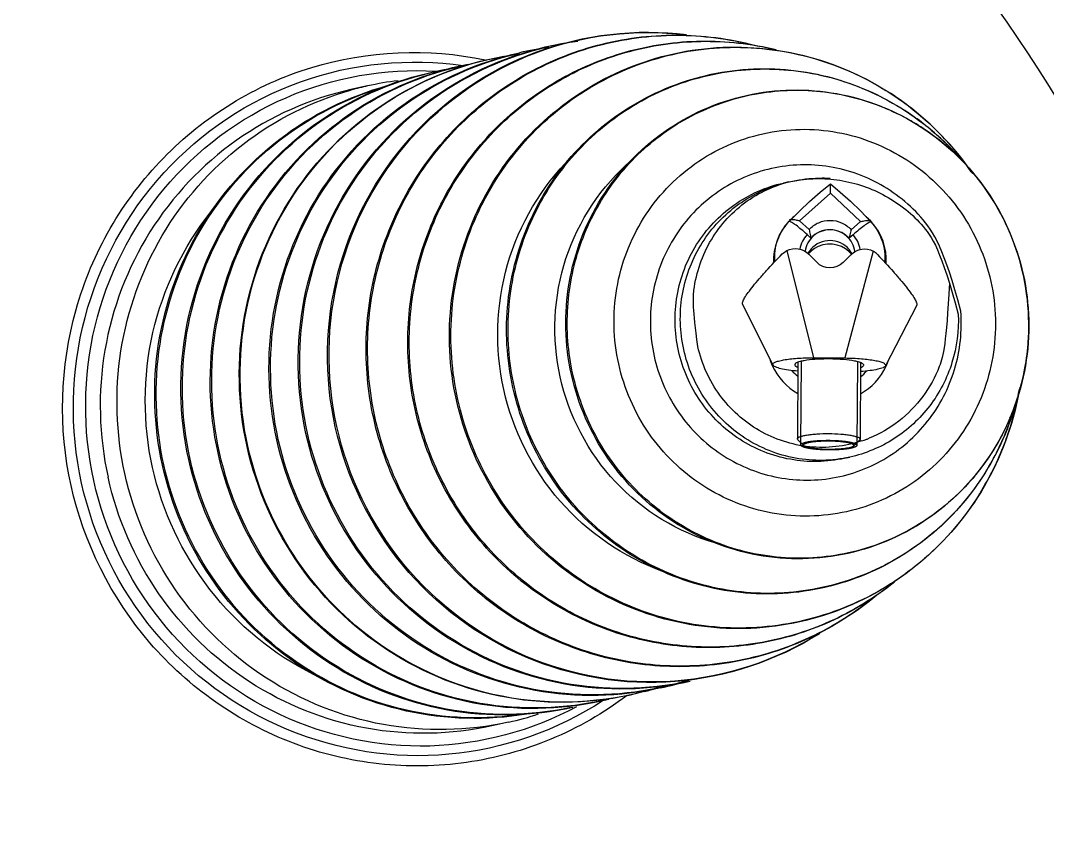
# Model space of a CAD drawing. Extents: x 4438 to 384502, y -178203 to -21188.
# Drawn here: x 381997.7 to 382090.2, y -173471 to -173397.9 of the extents above; entities that cross this region are included whole.
import ezdxf

# ---------------------------------------------------------------- set-up
doc = ezdxf.new("R2010")
doc.units = 0
doc.header["$LTSCALE"] = 8
doc.header["$MEASUREMENT"] = 0
doc.layers.add('PL', color=5, linetype='CONTINUOUS')

msp = doc.modelspace()

# ---------------------------------------------------------------- linework, layer by layer
at = {"layer": 'PL', "color": 7, "ltscale": 0.5}
for p, q in [((382028.947, -173403.762), (382027.434, -173404.098)), ((382066.4, -173412.502), (382066.871, -173412.397)), ((382070.616, -173413.423), (382070.621, -173412.582)), ((382070.616, -173413.423), (382067.846, -173415.91)), ((382073.322, -173415.973), (382070.616, -173413.423)), ((382066.971, -173415.899), (382066.931, -173415.956)), ((382067.846, -173415.91), (382068.706, -173416.68)), ((382073.358, -173415.04), (382074.231, -173415.951)), ((382072.484, -173416.704), (382073.322, -173415.973)), ((382074.231, -173415.951), (382074.267, -173416.003)), ((382068.87, -173417.454), (382068.516, -173417.133)), ((382072.669, -173417.159), (382072.311, -173417.476)), ((382066.687, -173418.588), (382069.111, -173428.234)), ((382074.479, -173418.638), (382071.931, -173428.252)), ((382068.647, -173418.764), (382068.692, -173418.805)), ((382069.387, -173419.637), (382068.668, -173418.899)), ((382068.74, -173418.783), (382068.692, -173418.805)), ((382072.494, -173418.924), (382071.766, -173419.652)), ((382072.424, -173418.807), (382072.471, -173418.829)), ((382072.471, -173418.829), (382072.517, -173418.789)), ((382065.455, -173428.893), (382062.703, -173423.394)), ((382078.401, -173423.494), (382075.579, -173428.958)), ((382067.699, -173428.633), (382067.655, -173435.521)), ((382067.981, -173428.551), (382067.933, -173436.079)), ((382069.111, -173428.234), (382071.931, -173428.252)), ((382073.057, -173428.584), (382073.009, -173436.111)), ((382073.339, -173428.669), (382073.295, -173435.557)), ((382087.156, -173432.836), (382087.143, -173432.877)), ((382067.697, -173435.606), (382067.655, -173435.521)), ((382068.249, -173436.148), (382067.697, -173435.606)), ((382072.693, -173436.176), (382073.252, -173435.641)), ((382073.295, -173435.557), (382073.252, -173435.641)), ((382071.893, -173437.281), (382072.365, -173437.176)), ((382041.643, -173461.03), (382040.13, -173461.365))]:
    msp.add_line(p, q, dxfattribs=at)
for points in [[(382066.971, -173415.899), (382067.825, -173415.03), (382068.747, -173414.161), (382069.695, -173413.334), (382070.621, -173412.582)], [(382070.621, -173412.582), (382071.507, -173413.32), (382072.435, -173414.149), (382073.358, -173415.04)], [(382072.424, -173418.807), (382072.251, -173418.635), (382071.977, -173418.422), (382071.634, -173418.229), (382071.236, -173418.085), (382070.805, -173418.007), (382070.361, -173418.005), (382069.929, -173418.078), (382069.531, -173418.219), (382069.186, -173418.407), (382068.911, -173418.617), (382068.74, -173418.783)]]:
    msp.add_lwpolyline(points, dxfattribs=at)
for centre, radius, start, end in [((381970.079, -173478.691), 158.527, 283.81178, 63.75286), ((381969.987, -173478.607), 149.818, 270, 63.81114), ((381970.075, -173478.753), 141.699, 21.91255, 64.93004), ((382048.798, -173428.609), 28.513, 97.09273, 102.48419), ((382035.116, -173431.589), 28.502, 102.49994, 105.61311), ((382035.133, -173431.676), 28.591, 96.90633, 102.49462), ((382061.928, -173426.187), 25.928, 55.60915, 57.08141), ((382061.801, -173426.362), 26.143, 45.88077, 55.59675), ((382064.598, -173425.624), 23.412, 55.62243, 57.08217), ((382064.484, -173425.782), 23.606, 45.88282, 55.60997), ((382067.494, -173424.956), 20.822, 59.32168, 60.08068), ((382067.381, -173425.133), 21.031, 48.12558, 59.30186), ((382061.739, -173426.421), 26.229, 41.36168, 45.87199), ((382064.433, -173425.83), 23.677, 41.67777, 45.87456), ((382061.636, -173426.511), 26.366, 34.72451, 41.36135), ((382067.33, -173425.184), 21.103, 43.48864, 48.11431), ((382064.374, -173425.884), 23.757, 41.37155, 41.67986), ((382067.237, -173425.271), 21.231, 36.21613, 43.48772), ((382069.611, -173423.293), 11.226, 86.33177, 88.66607), ((382069.611, -173423.291), 11.225, 84.99182, 86.33112), ((382069.536, -173424.418), 12.313, 102.5005, 104.74125), ((382067.184, -173425.305), 21.293, 29.19099, 36.20484), ((382067.166, -173425.315), 21.314, 24.33792, 29.19203), ((382070.582, -173419.428), 5.082, 135.64823, 136.4324), ((382070.519, -173419.296), 4.927, 136.25403, 137.06537), ((382070.521, -173426.946), 11.69, 107.37221, 107.82554), ((382070.579, -173419.426), 5.078, 129.48035, 135.64721), ((382070.52, -173419.296), 4.928, 135.32424, 136.25403), ((382070.53, -173419.306), 4.943, 131.94917, 135.32266), ((382070.576, -173419.426), 5.079, 43.55461, 50.1116), ((382070.627, -173419.307), 4.942, 42.94736, 47.93018), ((382070.538, -173426.947), 11.69, 71.42395, 71.90629), ((382070.578, -173419.425), 5.076, 136.43238, 182.92168), ((382070.637, -173419.296), 4.927, 42.21536, 42.94381), ((382070.574, -173419.429), 5.082, 42.84903, 43.55326), ((382070.578, -173419.425), 5.076, 356.35001, 42.84894), ((382067.04, -173425.365), 21.449, 13.11151, 24.32117), ((382070.523, -173418.947), 2.706, 137.88462, 169.35266), ((382070.639, -173418.948), 2.706, 9.91692, 41.38757), ((382070.544, -173419.924), 2.23, 138.13514, 150.93246), ((382070.605, -173419.924), 2.23, 28.33732, 41.13468), ((382067.224, -173425.318), 21.26, 12.5001, 13.09909), ((382067.223, -173425.318), 21.261, 11.87201, 12.49989), ((382067.037, -173425.352), 21.449, 0.67947, 11.85978), ((382067.171, -173425.344), 21.316, 355.58014, 0.66254), ((382067.196, -173425.347), 21.29, 348.79747, 355.58123), ((382070.4, -173426.638), 5.51, 197.83255, 204.52183), ((382070.663, -173426.639), 5.51, 334.74799, 341.43726), ((382070.468, -173426.599), 5.588, 204.5983, 240.0817), ((382070.495, -173426.398), 4.491, 221.82122, 231.19261), ((382070.596, -173426.599), 5.588, 299.18812, 334.67152), ((382070.572, -173426.398), 4.491, 308.07721, 317.4486), ((382067.255, -173425.354), 21.232, 340.97872, 348.78622), ((382061.655, -173426.597), 26.367, 343.21187, 350.27713), ((382067.387, -173425.399), 21.091, 336.89057, 340.97611), ((382064.48, -173426.033), 23.674, 339.12982, 343.19682), ((382061.797, -173426.64), 26.218, 339.13141, 343.21043), ((382064.549, -173426.056), 23.602, 328.2062, 339.12101), ((382069.879, -173425.073), 11.226, 288.46884, 290.80316), ((382069.88, -173425.074), 11.225, 290.80381, 292.14309), ((382061.873, -173426.664), 26.138, 328.23662, 339.12259), ((382064.742, -173426.166), 23.379, 327.92483, 328.18686), ((382062.086, -173426.786), 25.893, 327.92482, 328.21746), ((382049.217, -173430.158), 28.417, 281.93302, 287.39809), ((382049.133, -173430.121), 28.513, 282.52768, 287.91897), ((382046.48, -173430.667), 28.587, 284.98301, 287.26996), ((382035.452, -173433.117), 28.591, 282.50539, 288.10078), ((381970.075, -173478.753), 141.699, 283.72929, 4.32637)]:
    msp.add_arc(centre, radius, start, end, dxfattribs=at)
at = {"layer": 'PL', "color": 7, "ltscale": 0.5, "extrusion": (0, 0, -1)}
for centre, start_param, end_param in [((382067.471, -173420.126), -0.488239, 0.779568), ((382073.675, -173420.165), -0.779568, 0.488239), ((382070.584, -173418.41), 2.362024, 3.921161)]:
    msp.add_ellipse(centre, major_axis=(0.011, 1.735), ratio=0.975113, start_param=start_param, end_param=end_param, dxfattribs=at)
at = {"layer": 'PL', "color": 7, "ltscale": 0.5}
for points, knots in [([(382026.038, -173434.448), (382025.039, -173429.944), (382025.183, -173420.332), (382031.922, -173407.733), (382043.66, -173399.659), (382053.151, -173398.574), (382057.674, -173399.147)], [0, 0, 0, 0, 0.251682, 0.502175, 0.751287, 1, 1, 1, 1]), ([(382026.172, -173434.418), (382025.177, -173429.928), (382025.313, -173420.352), (382031.997, -173407.791), (382043.655, -173399.718), (382053.093, -173398.603), (382057.596, -173399.154)], [0, 0, 0, 0, 0.251968, 0.502551, 0.751515, 1, 1, 1, 1]), ([(382029.492, -173433.682), (382028.97, -173431.328), (382028.518, -173426.471), (382029.677, -173419.27), (382032.595, -173412.601), (382037.089, -173406.899), (382042.869, -173402.537), (382049.563, -173399.801), (382056.728, -173398.869), (382061.516, -173399.494), (382063.822, -173400.102)], [0, 0, 0, 0, 0.125926, 0.251647, 0.377035, 0.502024, 0.626659, 0.751072, 0.875453, 1, 1, 1, 1]), ([(382029.627, -173433.653), (382029.106, -173431.303), (382028.654, -173426.456), (382029.805, -173419.271), (382032.708, -173412.616), (382037.179, -173406.927), (382042.931, -173402.571), (382049.593, -173399.834), (382056.728, -173398.893), (382061.498, -173399.506), (382063.796, -173400.107)], [0, 0, 0, 0, 0.126092, 0.251944, 0.377405, 0.502395, 0.626965, 0.751271, 0.875538, 1, 1, 1, 1]), ([(382023.397, -173435.034), (382022.526, -173431.103), (382022.403, -173422.799), (382027.202, -173411.404), (382036.151, -173402.931), (382043.944, -173400.222), (382047.891, -173399.727)], [0, 0, 0, 0, 0.25154, 0.502137, 0.751456, 1, 1, 1, 1]), ([(382033.218, -173432.857), (382032.721, -173430.615), (382032.286, -173425.989), (382033.368, -173419.129), (382036.113, -173412.763), (382040.352, -173407.301), (382045.817, -173403.094), (382052.161, -173400.414), (382058.971, -173399.431), (382063.54, -173399.953), (382065.745, -173400.495)], [0, 0, 0, 0, 0.125918, 0.251632, 0.377024, 0.502022, 0.626668, 0.751088, 0.875467, 1, 1, 1, 1]), ([(382033.352, -173432.827), (382032.856, -173430.59), (382032.421, -173425.977), (382033.494, -173419.136), (382036.221, -173412.786), (382040.435, -173407.338), (382045.867, -173403.137), (382052.174, -173400.453), (382058.95, -173399.457), (382063.499, -173399.962), (382065.696, -173400.495)], [0, 0, 0, 0, 0.12609, 0.251941, 0.377409, 0.50241, 0.626991, 0.751302, 0.875561, 1, 1, 1, 1]), ([(382036.943, -173432.031), (382036.296, -173429.112), (382035.996, -173423.01), (382038.621, -173414.287), (382044.014, -173406.968), (382051.553, -173401.937), (382060.349, -173399.793), (382069.357, -173400.795), (382077.501, -173404.805), (382081.731, -173409.182), (382083.412, -173411.644)], [0, 0, 0, 0, 0.125834, 0.25133, 0.376313, 0.500834, 0.625157, 0.749637, 0.874558, 1, 1, 1, 1]), ([(382002.238, -173439.724), (382001.096, -173434.573), (382001.386, -173423.542), (382009.571, -173409.351), (382023.48, -173400.795), (382034.426, -173400.337), (382039.522, -173401.413)], [0, 0, 0, 0, 0.251865, 0.502398, 0.75139, 1, 1, 1, 1]), ([(382018.09, -173436.21), (382017.243, -173432.391), (382017.076, -173424.337), (382021.529, -173413.196), (382029.955, -173404.711), (382037.391, -173401.754), (382041.199, -173401.083)], [0, 0, 0, 0, 0.251501, 0.502106, 0.751464, 1, 1, 1, 1]), ([(382018.165, -173436.194), (382017.29, -173432.25), (382017.17, -173423.922), (382021.992, -173412.502), (382030.975, -173404.029), (382038.788, -173401.34), (382042.742, -173400.86)], [0, 0, 0, 0, 0.251808, 0.502509, 0.751708, 1, 1, 1, 1]), ([(382020.762, -173435.618), (382019.938, -173431.902), (382019.736, -173424.08), (382023.89, -173413.188), (382031.853, -173404.728), (382038.962, -173401.584), (382042.634, -173400.771)], [0, 0, 0, 0, 0.251464, 0.502073, 0.751466, 1, 1, 1, 1]), ([(382020.907, -173435.586), (382020.089, -173431.898), (382019.878, -173424.139), (382023.951, -173413.321), (382031.786, -173404.884), (382038.798, -173401.704), (382042.428, -173400.861)], [0, 0, 0, 0, 0.251705, 0.502421, 0.751721, 1, 1, 1, 1]), ([(382023.532, -173435.004), (382022.713, -173431.309), (382022.503, -173423.536), (382026.593, -173412.701), (382034.453, -173404.259), (382041.485, -173401.088), (382045.123, -173400.251)], [0, 0, 0, 0, 0.251707, 0.502423, 0.751721, 1, 1, 1, 1]), ([(382037.078, -173432.001), (382036.524, -173429.504), (382036.142, -173424.324), (382037.817, -173416.752), (382041.592, -173410.001), (382047.15, -173404.662), (382054.012, -173401.198), (382061.586, -173399.911), (382069.209, -173400.909), (382073.891, -173403.045), (382076.018, -173404.422)], [0, 0, 0, 0, 0.126096, 0.251883, 0.377177, 0.501939, 0.626317, 0.750589, 0.875069, 1, 1, 1, 1]), ([(382003.189, -173439.514), (382002.113, -173434.657), (382002.311, -173424.285), (382009.702, -173410.768), (382022.458, -173402.221), (382032.706, -173401.223), (382037.563, -173401.933)], [0, 0, 0, 0, 0.251841, 0.50242, 0.751475, 1, 1, 1, 1]), ([(382015.476, -173436.79), (382014.64, -173433.021), (382014.456, -173425.079), (382018.765, -173414.06), (382026.969, -173405.588), (382034.248, -173402.541), (382037.991, -173401.802)], [0, 0, 0, 0, 0.251484, 0.502091, 0.751466, 1, 1, 1, 1]), ([(382015.61, -173436.76), (382014.781, -173433.021), (382014.587, -173425.149), (382018.805, -173414.209), (382026.865, -173405.757), (382034.039, -173402.665), (382037.735, -173401.89)], [0, 0, 0, 0, 0.251727, 0.502442, 0.751722, 1, 1, 1, 1]), ([(382004.282, -173439.272), (382003.28, -173434.752), (382003.345, -173425.14), (382009.759, -173412.373), (382021.133, -173403.812), (382030.527, -173402.164), (382035.084, -173402.43)], [0, 0, 0, 0, 0.251936, 0.502562, 0.751587, 1, 1, 1, 1]), ([(382012.835, -173437.375), (382011.964, -173433.445), (382011.841, -173425.141), (382016.64, -173413.746), (382025.589, -173405.273), (382033.382, -173402.563), (382037.329, -173402.069)], [0, 0, 0, 0, 0.25154, 0.502137, 0.751456, 1, 1, 1, 1]), ([(382012.97, -173437.345), (382012.151, -173433.651), (382011.941, -173425.877), (382016.031, -173415.043), (382023.891, -173406.601), (382030.923, -173403.429), (382034.561, -173402.593)], [0, 0, 0, 0, 0.251707, 0.502423, 0.751721, 1, 1, 1, 1]), ([(382042.025, -173430.904), (382041.468, -173428.391), (382041.169, -173423.15), (382043.244, -173415.598), (382047.623, -173409.123), (382053.847, -173404.434), (382061.25, -173402.036), (382069.034, -173402.194), (382076.353, -173404.879), (382080.411, -173408.169), (382082.115, -173410.084)], [0, 0, 0, 0, 0.125851, 0.251396, 0.376468, 0.501089, 0.625466, 0.749913, 0.874712, 1, 1, 1, 1]), ([(382042.159, -173430.874), (382041.66, -173428.62), (382041.315, -173423.942), (382042.827, -173417.105), (382046.236, -173411.01), (382051.254, -173406.189), (382057.45, -173403.06), (382064.29, -173401.898), (382071.172, -173402.8), (382075.4, -173404.728), (382077.321, -173405.972)], [0, 0, 0, 0, 0.126096, 0.251883, 0.377177, 0.501939, 0.626317, 0.750589, 0.875069, 1, 1, 1, 1]), ([(382010.466, -173437.9), (382009.676, -173434.338), (382009.436, -173426.852), (382013.215, -173416.349), (382020.578, -173408.01), (382027.239, -173404.694), (382030.717, -173403.734)], [0, 0, 0, 0, 0.251415, 0.502023, 0.751458, 1, 1, 1, 1]), ([(382010.6, -173437.871), (382009.816, -173434.332), (382009.569, -173426.901), (382013.278, -173416.465), (382020.53, -173408.15), (382027.105, -173404.809), (382030.544, -173403.824)], [0, 0, 0, 0, 0.25165, 0.502366, 0.751712, 1, 1, 1, 1]), ([(382027.434, -173404.098), (382023.763, -173404.912), (382016.656, -173408.059), (382008.695, -173416.526), (382004.542, -173427.431), (382004.746, -173435.263), (382005.572, -173438.986)], [0, 0, 0, 0, 0.248278, 0.497568, 0.74828, 1, 1, 1, 1]), ([(382007.085, -173438.65), (382006.287, -173435.053), (382006.041, -173427.5), (382009.837, -173416.9), (382017.241, -173408.476), (382023.945, -173405.117), (382027.445, -173404.138)], [0, 0, 0, 0, 0.251657, 0.502373, 0.751714, 1, 1, 1, 1]), ([(382047.295, -173429.736), (382046.702, -173427.058), (382046.557, -173421.419), (382049.549, -173413.568), (382055.301, -173407.466), (382062.948, -173404.073), (382071.313, -173403.916), (382079.105, -173407.016), (382085.135, -173412.867), (382087.386, -173418.038), (382087.98, -173420.716)], [0, 0, 0, 0, 0.125688, 0.250971, 0.375687, 0.5, 0.624313, 0.749029, 0.874312, 1, 1, 1, 1]), ([(382047.43, -173429.706), (382046.994, -173427.738), (382046.68, -173423.659), (382047.941, -173417.682), (382050.828, -173412.315), (382055.109, -173408.01), (382060.431, -173405.12), (382066.355, -173403.889), (382072.385, -173404.417), (382076.15, -173405.914), (382077.879, -173406.909)], [0, 0, 0, 0, 0.126103, 0.251905, 0.377233, 0.502037, 0.626446, 0.750716, 0.875152, 1, 1, 1, 1]), ([(382051.555, -173428.791), (382051.065, -173426.58), (382050.945, -173421.927), (382053.409, -173415.45), (382058.146, -173410.418), (382064.444, -173407.623), (382071.333, -173407.495), (382077.753, -173410.053), (382082.724, -173414.882), (382084.581, -173419.15), (382085.071, -173421.361)], [0, 0, 0, 0, 0.12586, 0.251216, 0.375861, 0.5, 0.624139, 0.748784, 0.87414, 1, 1, 1, 1]), ([(382041.203, -173431.086), (382040.391, -173427.423), (382040.601, -173419.587), (382044.604, -173412.835), (382047.247, -173410.203)], [0, 0, 0, 0, 0.501517, 1, 1, 1, 1]), ([(382046.285, -173429.96), (382045.514, -173426.483), (382045.842, -173418.999), (382050.016, -173412.765), (382052.699, -173410.459)], [0, 0, 0, 0, 0.501686, 1, 1, 1, 1]), ([(382082.366, -173424.028), (382080.872, -173418.435), (382079.008, -173415.343), (382074.745, -173412.066), (382069.592, -173410.584), (382064.269, -173411.12), (382059.525, -173413.597), (382056.023, -173417.667), (382054.242, -173422.749), (382054.367, -173426.362), (382054.749, -173428.083)], [0, 0, 0, 0, 0.125793, 0.250987, 0.375513, 0.499648, 0.623881, 0.748647, 0.874088, 1, 1, 1, 1]), ([(382058.685, -173427.211), (382058.219, -173423.746), (382058.254, -173422.125), (382058.804, -173419.762), (382059.826, -173417.565), (382061.275, -173415.633), (382063.09, -173414.048), (382065.191, -173412.881), (382067.485, -173412.183), (382069.08, -173412.051), (382069.873, -173412.07)], [0, 0, 0, 0, 0.125969, 0.251776, 0.3773, 0.502458, 0.627231, 0.751668, 0.875875, 1, 1, 1, 1]), ([(382066.871, -173412.397), (382068.283, -173412.084), (382071.248, -173411.959), (382075.474, -173413.319), (382078.995, -173416.045), (382080.595, -173418.567), (382082.134, -173424.321)], [0, 0, 0, 0, 0.248744, 0.498168, 0.748628, 1, 1, 1, 1]), ([(382056.94, -173427.597), (382056.76, -173426.788), (382056.558, -173425.131), (382056.738, -173422.638), (382057.395, -173420.231), (382058.503, -173418.003), (382060.02, -173416.039), (382061.889, -173414.415), (382064.036, -173413.193), (382065.602, -173412.679), (382066.4, -173412.502)], [0, 0, 0, 0, 0.125913, 0.251684, 0.377201, 0.502384, 0.627204, 0.751688, 0.875914, 1, 1, 1, 1]), ([(382057.411, -173427.493), (382057.236, -173426.703), (382057.035, -173425.087), (382057.193, -173422.655), (382057.806, -173420.3), (382058.85, -173418.109), (382060.288, -173416.161), (382062.069, -173414.528), (382064.125, -173413.271), (382065.632, -173412.713), (382066.403, -173412.511)], [0, 0, 0, 0, 0.125891, 0.251644, 0.377157, 0.502347, 0.627183, 0.751685, 0.875922, 1, 1, 1, 1]), ([(382009.577, -173438.097), (382008.702, -173434.15), (382008.701, -173425.781), (382012.335, -173418.234), (382014.84, -173415.086)], [0, 0, 0, 0, 0.501248, 1, 1, 1, 1]), ([(382067.846, -173415.91), (382067.742, -173415.889), (382067.557, -173415.849), (382067.307, -173415.81), (382067.11, -173415.812), (382067.004, -173415.864), (382066.971, -173415.899)], [0, 0, 0, 0, 0.351742, 0.630747, 0.839603, 1, 1, 1, 1]), ([(382068.706, -173416.68), (382068.944, -173416.422), (382069.537, -173416.002), (382070.601, -173415.788), (382071.661, -173416.016), (382072.25, -173416.443), (382072.484, -173416.704)], [0, 0, 0, 0, 0.249441, 0.5, 0.750559, 1, 1, 1, 1]), ([(382073.322, -173415.973), (382073.431, -173415.95), (382073.627, -173415.906), (382073.922, -173415.853), (382074.155, -173415.87), (382074.231, -173415.951)], [0, 0, 0, 0, 0.358163, 0.640854, 1, 1, 1, 1]), ([(382065.616, -173419.579), (382065.572, -173418.924), (382065.755, -173417.579), (382066.463, -173416.422), (382066.912, -173415.939)], [0, 0, 0, 0, 0.499091, 1, 1, 1, 1]), ([(382068.516, -173417.133), (382068.345, -173416.978), (382068.021, -173416.694), (382067.623, -173416.373), (382067.341, -173416.171), (382067.175, -173416.063), (382067.043, -173415.992), (382066.964, -173415.961), (382066.931, -173415.956)], [0, 0, 0, 0, 0.349189, 0.650231, 0.773187, 0.873677, 0.949562, 1, 1, 1, 1]), ([(382070.595, -173416.719), (382070.325, -173416.717), (382069.781, -173416.811), (382069.069, -173417.226), (382068.551, -173417.862), (382068.38, -173418.383), (382068.345, -173418.647)], [0, 0, 0, 0, 0.251571, 0.50228, 0.751686, 1, 1, 1, 1]), ([(382068.706, -173416.68), (382068.736, -173416.83), (382068.795, -173417.087), (382068.852, -173417.345), (382068.87, -173417.454)], [0, 0, 0, 0, 0.579834, 1, 1, 1, 1]), ([(382072.311, -173417.476), (382072.097, -173417.239), (382071.56, -173416.852), (382070.595, -173416.646), (382069.628, -173416.839), (382069.087, -173417.22), (382068.87, -173417.454)], [0, 0, 0, 0, 0.249439, 0.5, 0.750561, 1, 1, 1, 1]), ([(382072.821, -173418.676), (382072.788, -173418.411), (382072.624, -173417.888), (382072.114, -173417.246), (382071.408, -173416.821), (382070.865, -173416.721), (382070.595, -173416.719)], [0, 0, 0, 0, 0.248314, 0.49772, 0.748429, 1, 1, 1, 1]), ([(382072.484, -173416.704), (382072.452, -173416.854), (382072.39, -173417.11), (382072.33, -173417.367), (382072.311, -173417.476)], [0, 0, 0, 0, 0.579834, 1, 1, 1, 1]), ([(382074.267, -173416.003), (382074.233, -173416.008), (382074.154, -173416.038), (382074.021, -173416.107), (382073.853, -173416.213), (382073.569, -173416.412), (382073.167, -173416.727), (382072.841, -173417.006), (382072.669, -173417.159)], [0, 0, 0, 0, 0.050808, 0.126959, 0.227592, 0.350569, 0.651343, 1, 1, 1, 1]), ([(382075.537, -173419.642), (382075.59, -173418.988), (382075.423, -173417.64), (382074.729, -173416.474), (382074.287, -173415.986)], [0, 0, 0, 0, 0.499091, 1, 1, 1, 1]), ([(382070.589, -173417.685), (382070.27, -173417.683), (382069.627, -173417.814), (382069.095, -173418.2), (382068.884, -173418.436)], [0, 0, 0, 0, 0.501149, 1, 1, 1, 1]), ([(382072.284, -173418.458), (382072.076, -173418.219), (382071.549, -173417.826), (382070.907, -173417.687), (382070.589, -173417.685)], [0, 0, 0, 0, 0.498851, 1, 1, 1, 1]), ([(382068.85, -173418.49), (382068.837, -173418.55), (382068.816, -173418.633), (382068.776, -173418.73), (382068.753, -173418.769), (382068.74, -173418.783)], [0, 0, 0, 0, 0.575562, 0.812449, 1, 1, 1, 1]), ([(382072.317, -173418.513), (382072.329, -173418.572), (382072.349, -173418.655), (382072.388, -173418.753), (382072.41, -173418.792), (382072.424, -173418.807)], [0, 0, 0, 0, 0.575562, 0.812449, 1, 1, 1, 1]), ([(382062.703, -173423.394), (382062.691, -173423.37), (382062.688, -173423.297), (382062.743, -173423.107), (382062.921, -173422.788), (382063.241, -173422.322), (382063.686, -173421.751), (382064.233, -173421.099), (382065.099, -173420.123), (382065.8, -173419.385), (382066.289, -173418.888)], [0, 0, 0, 0, 0.01417, 0.035355, 0.102255, 0.200919, 0.327029, 0.475207, 0.640032, 1, 1, 1, 1]), ([(382074.872, -173418.942), (382075.355, -173419.446), (382076.047, -173420.193), (382076.901, -173421.18), (382077.439, -173421.839), (382077.877, -173422.416), (382078.19, -173422.885), (382078.364, -173423.207), (382078.418, -173423.397), (382078.414, -173423.47), (382078.401, -173423.494)], [0, 0, 0, 0, 0.359968, 0.524793, 0.672971, 0.799081, 0.897745, 0.964645, 0.98583, 1, 1, 1, 1]), ([(382087.98, -173420.716), (382088.573, -173423.394), (382088.718, -173429.033), (382085.726, -173436.884), (382079.975, -173442.986), (382072.327, -173446.378), (382063.962, -173446.536), (382056.17, -173443.436), (382050.141, -173437.585), (382047.889, -173432.414), (382047.295, -173429.736)], [0, 0, 0, 0, 0.125688, 0.250971, 0.375687, 0.5, 0.624313, 0.749029, 0.874312, 1, 1, 1, 1]), ([(382085.071, -173421.361), (382085.561, -173423.572), (382085.682, -173428.225), (382083.218, -173434.702), (382078.48, -173439.734), (382072.183, -173442.529), (382065.293, -173442.657), (382058.873, -173440.099), (382053.903, -173435.27), (382052.046, -173431.002), (382051.555, -173428.791)], [0, 0, 0, 0, 0.12586, 0.251216, 0.375861, 0.5, 0.624139, 0.748784, 0.87414, 1, 1, 1, 1]), ([(382081.341, -173421.531), (382081.045, -173427.013), (382080.561, -173429.056), (382079.05, -173431.805), (382076.867, -173434.042), (382075.061, -173435.085), (382074.111, -173435.471)], [0, 0, 0, 0, 0.251375, 0.501829, 0.751298, 1, 1, 1, 1]), ([(382054.749, -173428.083), (382055.131, -173429.805), (382056.544, -173433.132), (382060.306, -173436.985), (382065.201, -173439.194), (382070.548, -173439.434), (382075.598, -173437.669), (382079.642, -173434.147), (382082.12, -173429.374), (382082.502, -173425.784), (382082.366, -173424.028)], [0, 0, 0, 0, 0.125912, 0.251353, 0.376118, 0.500351, 0.624486, 0.749012, 0.874207, 1, 1, 1, 1]), ([(382082.134, -173424.321), (382082.196, -173425.782), (382081.812, -173428.744), (382079.773, -173432.704), (382076.517, -173435.723), (382073.777, -173436.863), (382072.365, -173437.176)], [0, 0, 0, 0, 0.251373, 0.501833, 0.751256, 1, 1, 1, 1]), ([(382071.893, -173437.281), (382071.095, -173437.458), (382069.459, -173437.653), (382066.997, -173437.453), (382064.616, -173436.771), (382062.411, -173435.632), (382060.465, -173434.081), (382058.853, -173432.177), (382057.636, -173429.995), (382057.119, -173428.407), (382056.94, -173427.597)], [0, 0, 0, 0, 0.124086, 0.248312, 0.372796, 0.497616, 0.622799, 0.748316, 0.874087, 1, 1, 1, 1]), ([(382072.365, -173437.176), (382071.567, -173437.353), (382069.93, -173437.548), (382067.468, -173437.349), (382065.088, -173436.667), (382062.883, -173435.528), (382060.937, -173433.977), (382059.324, -173432.073), (382058.108, -173429.89), (382057.591, -173428.302), (382057.411, -173427.493)], [0, 0, 0, 0, 0.124086, 0.248312, 0.372796, 0.497616, 0.622799, 0.748317, 0.874086, 1, 1, 1, 1]), ([(382073.436, -173435.721), (382072.684, -173435.972), (382071.121, -173436.316), (382068.723, -173436.325), (382066.371, -173435.829), (382064.17, -173434.849), (382062.216, -173433.43), (382060.592, -173431.632), (382059.371, -173429.535), (382058.859, -173427.996), (382058.685, -173427.211)], [0, 0, 0, 0, 0.124125, 0.248332, 0.372769, 0.497542, 0.6227, 0.748224, 0.874031, 1, 1, 1, 1]), ([(382065.455, -173428.893), (382065.445, -173428.874), (382065.434, -173428.826), (382065.469, -173428.754), (382065.54, -173428.691), (382065.646, -173428.631), (382065.788, -173428.573), (382066.044, -173428.493), (382066.443, -173428.408), (382067.004, -173428.33), (382067.655, -173428.272), (382068.367, -173428.238), (382068.86, -173428.233), (382069.111, -173428.234)], [0, 0, 0, 0, 0.01717, 0.035271, 0.058908, 0.090149, 0.129738, 0.177776, 0.297768, 0.446341, 0.617632, 0.804768, 1, 1, 1, 1]), ([(382067.696, -173428.633), (382067.647, -173428.651), (382067.563, -173428.686), (382067.466, -173428.749), (382067.41, -173428.821), (382067.416, -173428.875), (382067.426, -173428.895)], [0, 0, 0, 0, 0.379029, 0.650144, 0.838695, 1, 1, 1, 1]), ([(382068.247, -173428.495), (382068.19, -173428.505), (382068.004, -173428.541), (382067.82, -173428.587), (382067.696, -173428.633)], [0, 0, 0, 0, 0.303775, 1, 1, 1, 1]), ([(382072.793, -173428.524), (382072.468, -173428.462), (382071.711, -173428.374), (382070.521, -173428.325), (382069.33, -173428.359), (382068.572, -173428.437), (382068.247, -173428.495)], [0, 0, 0, 0, 0.217421, 0.5, 0.782579, 1, 1, 1, 1]), ([(382071.931, -173428.252), (382072.183, -173428.254), (382072.675, -173428.266), (382073.387, -173428.308), (382074.037, -173428.374), (382074.597, -173428.46), (382074.996, -173428.55), (382075.25, -173428.633), (382075.392, -173428.693), (382075.497, -173428.755), (382075.567, -173428.818), (382075.601, -173428.891), (382075.589, -173428.938), (382075.579, -173428.958)], [0, 0, 0, 0, 0.195232, 0.382368, 0.553659, 0.702232, 0.822224, 0.870262, 0.909851, 0.941092, 0.964729, 0.98283, 1, 1, 1, 1]), ([(382073.342, -173428.669), (382073.306, -173428.655), (382073.127, -173428.594), (382072.942, -173428.553), (382072.793, -173428.524)], [0, 0, 0, 0, 0.199616, 1, 1, 1, 1]), ([(382073.609, -173428.934), (382073.619, -173428.914), (382073.625, -173428.861), (382073.571, -173428.788), (382073.474, -173428.724), (382073.391, -173428.688), (382073.342, -173428.669)], [0, 0, 0, 0, 0.16131, 0.349862, 0.620976, 1, 1, 1, 1]), ([(382086.786, -173433.677), (382085.93, -173435.683), (382083.576, -173439.447), (382078.489, -173443.693), (382072.338, -173446.133), (382065.734, -173446.518), (382059.326, -173444.815), (382053.744, -173441.192), (382049.532, -173436.016), (382047.906, -173431.851), (382047.43, -173429.706)], [0, 0, 0, 0, 0.12518, 0.249812, 0.374103, 0.498395, 0.623028, 0.748208, 0.87393, 1, 1, 1, 1]), ([(382067.69, -173429.432), (382067.403, -173429.41), (382066.885, -173429.357), (382066.21, -173429.239), (382065.77, -173429.115), (382065.542, -173428.994), (382065.472, -173428.927), (382065.455, -173428.893)], [0, 0, 0, 0, 0.368655, 0.668585, 0.880719, 0.951125, 1, 1, 1, 1]), ([(382067.426, -173428.895), (382067.443, -173428.933), (382067.532, -173429.006), (382067.631, -173429.049), (382067.693, -173429.073)], [0, 0, 0, 0, 0.383792, 1, 1, 1, 1]), ([(382075.579, -173428.958), (382075.562, -173428.992), (382075.491, -173429.057), (382075.262, -173429.176), (382074.82, -173429.294), (382074.144, -173429.403), (382073.624, -173429.45), (382073.338, -173429.468)], [0, 0, 0, 0, 0.048875, 0.119281, 0.331415, 0.631345, 1, 1, 1, 1]), ([(382073.339, -173429.109), (382073.402, -173429.086), (382073.501, -173429.044), (382073.591, -173428.972), (382073.609, -173428.934)], [0, 0, 0, 0, 0.616213, 1, 1, 1, 1]), ([(382060.341, -173444.923), (382056.935, -173443.967), (382050.516, -173440.082), (382047.056, -173433.437), (382046.285, -173429.96)], [0, 0, 0, 0, 0.498314, 1, 1, 1, 1]), ([(382087.674, -173430.868), (382087.191, -173433.809), (382085.208, -173439.564), (382079.521, -173446.641), (382071.781, -173451.356), (382062.903, -173453.131), (382053.943, -173451.757), (382045.963, -173447.403), (382039.897, -173440.606), (382037.59, -173434.95), (382036.943, -173432.031)], [0, 0, 0, 0, 0.125442, 0.250362, 0.374842, 0.499165, 0.623687, 0.748669, 0.874166, 1, 1, 1, 1]), ([(382055.508, -173447.459), (382052.001, -173446.191), (382045.518, -173441.764), (382042.015, -173434.75), (382041.203, -173431.086)], [0, 0, 0, 0, 0.498483, 1, 1, 1, 1]), ([(382087.157, -173432.835), (382086.421, -173435.29), (382084.133, -173439.986), (382078.634, -173445.511), (382071.646, -173448.943), (382063.924, -173449.898), (382056.302, -173448.278), (382049.598, -173444.26), (382044.526, -173438.293), (382042.582, -173433.417), (382042.025, -173430.904)], [0, 0, 0, 0, 0.125287, 0.250086, 0.374533, 0.498911, 0.623531, 0.748604, 0.874149, 1, 1, 1, 1]), ([(382084.553, -173438.581), (382083.337, -173440.52), (382080.321, -173444.055), (382074.464, -173447.782), (382067.774, -173449.62), (382060.836, -173449.404), (382054.25, -173447.155), (382048.584, -173443.072), (382044.324, -173437.514), (382042.659, -173433.129), (382042.159, -173430.874)], [0, 0, 0, 0, 0.124931, 0.249411, 0.373683, 0.498061, 0.622823, 0.748117, 0.873904, 1, 1, 1, 1]), ([(382084.027, -173440.536), (382082.681, -173442.683), (382079.34, -173446.598), (382072.854, -173450.726), (382065.445, -173452.761), (382057.761, -173452.522), (382050.468, -173450.032), (382044.192, -173445.509), (382039.474, -173439.354), (382037.631, -173434.498), (382037.078, -173432.001)], [0, 0, 0, 0, 0.124931, 0.249411, 0.373683, 0.498061, 0.622823, 0.748117, 0.873904, 1, 1, 1, 1]), ([(382076.379, -173448.436), (382074.609, -173449.86), (382070.689, -173452.265), (382064.101, -173454.254), (382057.218, -173454.506), (382050.487, -173453.003), (382044.336, -173449.845), (382039.156, -173445.236), (382035.275, -173439.475), (382033.715, -173435.099), (382033.218, -173432.857)], [0, 0, 0, 0, 0.124533, 0.248912, 0.373332, 0.497978, 0.622976, 0.748368, 0.874082, 1, 1, 1, 1]), ([(382076.332, -173448.458), (382074.566, -173449.87), (382070.657, -173452.251), (382064.095, -173454.212), (382057.244, -173454.446), (382050.545, -173452.935), (382044.423, -173449.778), (382039.267, -173445.176), (382035.403, -173439.428), (382033.848, -173435.063), (382033.352, -173432.827)], [0, 0, 0, 0, 0.124439, 0.248698, 0.373009, 0.49759, 0.622591, 0.748059, 0.87391, 1, 1, 1, 1]), ([(382074.802, -173449.604), (382072.97, -173451.131), (382068.894, -173453.722), (382062.006, -173455.907), (382054.782, -173456.257), (382047.699, -173454.747), (382041.216, -173451.479), (382035.752, -173446.667), (382031.658, -173440.631), (382030.014, -173436.037), (382029.492, -173433.682)], [0, 0, 0, 0, 0.124548, 0.248928, 0.373341, 0.497976, 0.622965, 0.748353, 0.874074, 1, 1, 1, 1]), ([(382074.774, -173449.612), (382072.946, -173451.129), (382068.881, -173453.701), (382062.017, -173455.864), (382054.822, -173456.2), (382047.768, -173454.683), (382041.311, -173451.417), (382035.867, -173446.612), (382031.787, -173440.587), (382030.147, -173436.002), (382029.627, -173433.653)], [0, 0, 0, 0, 0.124462, 0.248729, 0.373035, 0.497605, 0.622595, 0.748056, 0.873908, 1, 1, 1, 1]), ([(382057.988, -173457.369), (382054.314, -173458.19), (382046.534, -173458.353), (382035.728, -173454.055), (382027.348, -173445.935), (382024.222, -173438.753), (382023.397, -173435.034)], [0, 0, 0, 0, 0.248534, 0.497926, 0.748535, 1, 1, 1, 1]), ([(382057.793, -173457.375), (382054.142, -173458.155), (382046.427, -173458.253), (382035.734, -173453.925), (382027.446, -173445.834), (382024.351, -173438.699), (382023.532, -173435.004)], [0, 0, 0, 0, 0.248279, 0.497577, 0.748292, 1, 1, 1, 1]), ([(382069.634, -173453.068), (382065.777, -173455.501), (382056.716, -173458.531), (382042.664, -173456.175), (382031.23, -173447.604), (382027.037, -173438.953), (382026.038, -173434.448)], [0, 0, 0, 0, 0.248713, 0.497825, 0.748318, 1, 1, 1, 1]), ([(382069.558, -173453.097), (382065.71, -173455.5), (382056.684, -173458.479), (382042.707, -173456.091), (382031.339, -173447.531), (382027.168, -173438.909), (382026.172, -173434.418)], [0, 0, 0, 0, 0.248485, 0.497449, 0.748032, 1, 1, 1, 1]), ([(382067.655, -173435.521), (382067.655, -173435.485), (382067.701, -173435.428), (382067.782, -173435.377), (382067.922, -173435.313), (382068.158, -173435.245), (382068.507, -173435.177), (382068.93, -173435.122), (382069.595, -173435.067), (382070.118, -173435.054), (382070.478, -173435.056)], [0, 0, 0, 0, 0.037142, 0.064979, 0.1003, 0.193813, 0.316239, 0.463705, 0.631009, 1, 1, 1, 1]), ([(382070.478, -173435.056), (382070.838, -173435.059), (382071.361, -173435.078), (382072.025, -173435.142), (382072.448, -173435.202), (382072.795, -173435.274), (382073.03, -173435.345), (382073.169, -173435.411), (382073.25, -173435.463), (382073.295, -173435.521), (382073.295, -173435.557)], [0, 0, 0, 0, 0.368991, 0.536295, 0.683761, 0.806188, 0.8997, 0.935021, 0.962858, 1, 1, 1, 1]), ([(382053.871, -173458.282), (382050.136, -173459.282), (382042.149, -173459.742), (382030.93, -173455.612), (382022.188, -173447.398), (382018.937, -173440.029), (382018.09, -173436.21)], [0, 0, 0, 0, 0.248536, 0.497895, 0.748499, 1, 1, 1, 1]), ([(382029.432, -173453.576), (382026.615, -173451.494), (382021.689, -173446.258), (382018.925, -173439.625), (382018.165, -173436.194)], [0, 0, 0, 0, 0.499136, 1, 1, 1, 1]), ([(382055.318, -173457.955), (382051.645, -173458.771), (382043.873, -173458.927), (382033.078, -173454.626), (382024.709, -173446.51), (382021.586, -173439.334), (382020.762, -173435.618)], [0, 0, 0, 0, 0.248534, 0.497927, 0.748536, 1, 1, 1, 1]), ([(382055.092, -173457.961), (382051.446, -173458.732), (382043.746, -173458.815), (382033.078, -173454.48), (382024.813, -173446.396), (382021.725, -173439.274), (382020.907, -173435.586)], [0, 0, 0, 0, 0.248279, 0.497579, 0.748295, 1, 1, 1, 1]), ([(382070.469, -173436.53), (382070.424, -173436.528), (382070.335, -173436.526), (382070.223, -173436.524), (382070.133, -173436.521), (382070.066, -173436.52), (382070.011, -173436.518), (382069.971, -173436.517), (382069.949, -173436.517), (382069.932, -173436.517), (382069.916, -173436.515), (382069.894, -173436.514), (382069.857, -173436.512), (382069.781, -173436.507), (382069.694, -173436.501), (382069.607, -173436.496), (382069.553, -173436.492), (382069.51, -173436.49), (382069.477, -173436.488), (382069.45, -173436.486), (382069.431, -173436.485), (382069.421, -173436.484), (382069.412, -173436.483), (382069.405, -173436.483), (382069.395, -173436.482), (382069.379, -173436.48), (382069.354, -173436.477), (382069.325, -173436.474), (382069.287, -173436.47), (382069.239, -173436.465), (382069.181, -173436.458), (382069.123, -173436.452), (382069.074, -173436.447), (382069.036, -173436.443), (382069.007, -173436.44), (382068.983, -173436.437), (382068.966, -173436.435), (382068.956, -173436.434), (382068.949, -173436.433), (382068.943, -173436.432), (382068.934, -173436.431), (382068.92, -173436.428), (382068.899, -173436.425), (382068.874, -173436.421), (382068.84, -173436.415), (382068.799, -173436.408), (382068.749, -173436.4), (382068.699, -173436.392), (382068.657, -173436.385), (382068.623, -173436.379), (382068.603, -173436.376), (382068.586, -173436.373), (382068.573, -173436.371), (382068.563, -173436.369), (382068.556, -173436.368), (382068.552, -173436.367), (382068.548, -173436.367), (382068.546, -173436.366), (382068.543, -173436.365), (382068.537, -173436.364), (382068.529, -173436.362), (382068.52, -173436.359), (382068.507, -173436.356), (382068.491, -173436.352), (382068.465, -173436.346), (382068.433, -173436.337), (382068.395, -173436.328), (382068.357, -173436.318), (382068.325, -173436.31), (382068.299, -173436.303), (382068.283, -173436.299), (382068.271, -173436.296), (382068.261, -173436.294), (382068.253, -173436.292), (382068.247, -173436.29), (382068.244, -173436.289), (382068.242, -173436.289), (382068.24, -173436.288), (382068.238, -173436.287), (382068.234, -173436.286), (382068.229, -173436.283), (382068.222, -173436.281), (382068.214, -173436.277), (382068.203, -173436.272), (382068.185, -173436.265), (382068.164, -173436.256), (382068.138, -173436.245), (382068.112, -173436.234), (382068.09, -173436.225), (382068.072, -173436.217), (382068.062, -173436.213), (382068.053, -173436.209), (382068.046, -173436.206), (382068.041, -173436.204), (382068.037, -173436.202), (382068.035, -173436.201), (382068.033, -173436.201), (382068.033, -173436.2), (382068.032, -173436.199), (382068.03, -173436.197), (382068.028, -173436.195), (382068.025, -173436.192), (382068.021, -173436.188), (382068.016, -173436.184), (382068.008, -173436.176), (382067.998, -173436.166), (382067.986, -173436.155), (382067.975, -173436.143), (382067.965, -173436.134), (382067.957, -173436.126), (382067.952, -173436.122), (382067.948, -173436.118), (382067.945, -173436.115), (382067.943, -173436.112), (382067.941, -173436.111), (382067.94, -173436.11), (382067.939, -173436.109), (382067.94, -173436.108), (382067.94, -173436.107), (382067.94, -173436.106), (382067.941, -173436.103), (382067.941, -173436.1), (382067.942, -173436.096), (382067.943, -173436.092), (382067.945, -173436.084), (382067.948, -173436.074), (382067.95, -173436.062), (382067.953, -173436.051), (382067.957, -173436.035), (382067.959, -173436.023), (382067.961, -173436.015)], [0, 0, 0, 0, 0.03125, 0.0625, 0.078125, 0.09375, 0.109375, 0.117188, 0.121094, 0.125, 0.128906, 0.132812, 0.140625, 0.15625, 0.1875, 0.203125, 0.21875, 0.226562, 0.234375, 0.242188, 0.246094, 0.248047, 0.25, 0.251953, 0.253906, 0.257812, 0.265625, 0.273438, 0.28125, 0.296875, 0.3125, 0.328125, 0.34375, 0.351562, 0.359375, 0.367188, 0.371094, 0.373047, 0.375, 0.376953, 0.378906, 0.382812, 0.390625, 0.398438, 0.40625, 0.421875, 0.4375, 0.453125, 0.46875, 0.476562, 0.484375, 0.488281, 0.492188, 0.496094, 0.498047, 0.499023, 0.5, 0.500977, 0.501953, 0.503906, 0.507812, 0.511719, 0.515625, 0.523438, 0.53125, 0.546875, 0.5625, 0.578125, 0.59375, 0.601562, 0.609375, 0.613281, 0.617188, 0.621094, 0.623047, 0.624023, 0.625, 0.625977, 0.626953, 0.628906, 0.632812, 0.636719, 0.640625, 0.648438, 0.65625, 0.671875, 0.6875, 0.703125, 0.71875, 0.726562, 0.734375, 0.738281, 0.742188, 0.746094, 0.748047, 0.749023, 0.75, 0.750977, 0.751953, 0.753906, 0.757812, 0.761719, 0.765625, 0.773438, 0.78125, 0.796875, 0.8125, 0.828125, 0.84375, 0.851562, 0.859375, 0.863281, 0.867188, 0.871094, 0.873047, 0.874023, 0.875, 0.875977, 0.876953, 0.878906, 0.882812, 0.886719, 0.890625, 0.898438, 0.90625, 0.921875, 0.9375, 0.953125, 0.96875, 1, 1, 1, 1]), ([(382067.961, -173436.015), (382067.964, -173436.013), (382067.967, -173436.009), (382067.972, -173436.004), (382067.977, -173436), (382067.98, -173435.997), (382067.983, -173435.994), (382067.987, -173435.991), (382067.992, -173435.987), (382067.997, -173435.983), (382068.003, -173435.979), (382068.008, -173435.975), (382068.014, -173435.971), (382068.02, -173435.968), (382068.025, -173435.964), (382068.029, -173435.962), (382068.034, -173435.959), (382068.04, -173435.955), (382068.046, -173435.952), (382068.048, -173435.951)], [0, 0, 0, 0, 0.125, 0.1875, 0.25, 0.3125, 0.34375, 0.375, 0.4375, 0.5, 0.5625, 0.625, 0.6875, 0.75, 0.8125, 0.84375, 0.875, 0.9375, 1, 1, 1, 1]), ([(382068.048, -173435.951), (382068.074, -173435.94), (382068.114, -173435.925), (382068.16, -173435.907), (382068.186, -173435.897), (382068.206, -173435.889), (382068.222, -173435.883), (382068.235, -173435.878), (382068.243, -173435.874), (382068.25, -173435.872), (382068.254, -173435.87), (382068.257, -173435.869), (382068.259, -173435.868), (382068.261, -173435.868), (382068.264, -173435.867), (382068.271, -173435.865), (382068.282, -173435.863), (382068.297, -173435.859), (382068.312, -173435.856), (382068.331, -173435.851), (382068.365, -173435.843), (382068.414, -173435.832), (382068.463, -173435.82), (382068.502, -173435.811), (382068.527, -173435.805), (382068.546, -173435.801), (382068.557, -173435.798), (382068.564, -173435.797), (382068.568, -173435.796), (382068.572, -173435.795), (382068.578, -173435.794), (382068.586, -173435.793), (382068.598, -173435.791), (382068.613, -173435.789), (382068.638, -173435.785), (382068.668, -173435.78), (382068.705, -173435.775), (382068.742, -173435.769), (382068.778, -173435.764), (382068.815, -173435.758), (382068.852, -173435.753), (382068.882, -173435.748), (382068.907, -173435.744), (382068.925, -173435.742), (382068.94, -173435.739), (382068.951, -173435.738), (382068.957, -173435.737), (382068.961, -173435.736), (382068.967, -173435.736), (382068.974, -173435.735), (382068.987, -173435.734), (382069.005, -173435.732), (382069.027, -173435.73), (382069.056, -173435.727), (382069.093, -173435.724), (382069.136, -173435.72), (382069.18, -173435.716), (382069.223, -173435.712), (382069.267, -173435.707), (382069.311, -173435.703), (382069.354, -173435.699), (382069.387, -173435.696), (382069.409, -173435.694), (382069.418, -173435.693), (382069.425, -173435.692), (382069.433, -173435.692), (382069.447, -173435.691), (382069.467, -173435.69), (382069.499, -173435.689), (382069.539, -173435.687), (382069.603, -173435.683), (382069.683, -173435.679), (382069.779, -173435.675), (382069.851, -173435.671), (382069.899, -173435.669), (382069.919, -173435.668), (382069.935, -173435.667), (382069.952, -173435.666), (382069.981, -173435.666), (382070.023, -173435.666), (382070.09, -173435.665), (382070.173, -173435.664), (382070.307, -173435.662), (382070.407, -173435.661), (382070.474, -173435.66)], [0, 0, 0, 0, 0.0625, 0.09375, 0.109375, 0.125, 0.140625, 0.148438, 0.15625, 0.160156, 0.164062, 0.166016, 0.166992, 0.167969, 0.169922, 0.171875, 0.179688, 0.1875, 0.195312, 0.203125, 0.21875, 0.25, 0.28125, 0.296875, 0.3125, 0.320312, 0.328125, 0.330078, 0.332031, 0.333984, 0.335938, 0.339844, 0.34375, 0.351562, 0.359375, 0.375, 0.390625, 0.40625, 0.421875, 0.4375, 0.453125, 0.46875, 0.476562, 0.484375, 0.492188, 0.496094, 0.498047, 0.5, 0.501953, 0.503906, 0.507812, 0.515625, 0.523438, 0.53125, 0.546875, 0.5625, 0.578125, 0.59375, 0.609375, 0.625, 0.640625, 0.65625, 0.660156, 0.664062, 0.666016, 0.667969, 0.671875, 0.679688, 0.6875, 0.703125, 0.71875, 0.75, 0.78125, 0.8125, 0.820312, 0.828125, 0.832031, 0.835938, 0.84375, 0.859375, 0.875, 0.90625, 0.9375, 1, 1, 1, 1]), ([(382068.249, -173436.148), (382068.237, -173436.136), (382068.217, -173436.111), (382068.213, -173436.06), (382068.244, -173436.015), (382068.327, -173435.954), (382068.498, -173435.89), (382068.769, -173435.826), (382069.12, -173435.774), (382069.534, -173435.734), (382069.993, -173435.711), (382070.311, -173435.708), (382070.474, -173435.709)], [0, 0, 0, 0, 0.021151, 0.038599, 0.058582, 0.085557, 0.165948, 0.282386, 0.431009, 0.60553, 0.798116, 1, 1, 1, 1]), ([(382070.469, -173436.481), (382070.212, -173436.48), (382069.727, -173436.463), (382069.151, -173436.406), (382068.758, -173436.338), (382068.533, -173436.284), (382068.367, -173436.226), (382068.278, -173436.176), (382068.249, -173436.148)], [0, 0, 0, 0, 0.340645, 0.641538, 0.766041, 0.868525, 0.946673, 1, 1, 1, 1]), ([(382072.983, -173436.047), (382072.984, -173436.055), (382072.987, -173436.067), (382072.991, -173436.082), (382072.993, -173436.094), (382072.996, -173436.105), (382072.998, -173436.115), (382073, -173436.123), (382073.001, -173436.127), (382073.002, -173436.131), (382073.002, -173436.134), (382073.003, -173436.137), (382073.003, -173436.138), (382073.003, -173436.139), (382073.004, -173436.14), (382073.003, -173436.141), (382073.002, -173436.142), (382073, -173436.143), (382072.998, -173436.146), (382072.995, -173436.148), (382072.991, -173436.152), (382072.986, -173436.157), (382072.978, -173436.165), (382072.968, -173436.174), (382072.956, -173436.186), (382072.944, -173436.197), (382072.934, -173436.207), (382072.926, -173436.215), (382072.921, -173436.219), (382072.917, -173436.223), (382072.914, -173436.226), (382072.911, -173436.228), (382072.91, -173436.23), (382072.909, -173436.231), (382072.908, -173436.232), (382072.906, -173436.232), (382072.904, -173436.233), (382072.9, -173436.235), (382072.895, -173436.237), (382072.889, -173436.24), (382072.88, -173436.243), (382072.869, -173436.248), (382072.852, -173436.255), (382072.831, -173436.263), (382072.805, -173436.274), (382072.78, -173436.284), (382072.758, -173436.293), (382072.741, -173436.3), (382072.731, -173436.304), (382072.722, -173436.308), (382072.716, -173436.311), (382072.71, -173436.313), (382072.706, -173436.314), (382072.704, -173436.315), (382072.703, -173436.316), (382072.7, -173436.316), (382072.697, -173436.317), (382072.691, -173436.319), (382072.683, -173436.321), (382072.673, -173436.323), (382072.66, -173436.326), (382072.644, -173436.33), (382072.618, -173436.336), (382072.586, -173436.344), (382072.547, -173436.354), (382072.508, -173436.363), (382072.475, -173436.371), (382072.449, -173436.377), (382072.433, -173436.381), (382072.42, -173436.384), (382072.41, -173436.386), (382072.402, -173436.388), (382072.397, -173436.39), (382072.393, -173436.391), (382072.391, -173436.391), (382072.388, -173436.392), (382072.384, -173436.392), (382072.377, -173436.393), (382072.366, -173436.395), (382072.354, -173436.397), (382072.338, -173436.399), (382072.317, -173436.403), (382072.284, -173436.408), (382072.243, -173436.414), (382072.194, -173436.421), (382072.145, -173436.429), (382072.103, -173436.435), (382072.071, -173436.44), (382072.05, -173436.444), (382072.034, -173436.446), (382072.021, -173436.448), (382072.011, -173436.45), (382072.004, -173436.451), (382072, -173436.451), (382071.997, -173436.452), (382071.993, -173436.452), (382071.988, -173436.453), (382071.979, -173436.453), (382071.967, -173436.455), (382071.952, -173436.456), (382071.933, -173436.458), (382071.908, -173436.46), (382071.869, -173436.464), (382071.82, -173436.469), (382071.761, -173436.474), (382071.702, -173436.48), (382071.653, -173436.485), (382071.614, -173436.488), (382071.584, -173436.491), (382071.56, -173436.494), (382071.543, -173436.495), (382071.533, -173436.496), (382071.526, -173436.497), (382071.517, -173436.497), (382071.507, -173436.498), (382071.488, -173436.499), (382071.462, -173436.5), (382071.43, -173436.502), (382071.387, -173436.504), (382071.334, -173436.507), (382071.27, -173436.51), (382071.206, -173436.513), (382071.152, -173436.516), (382071.11, -173436.518), (382071.078, -173436.52), (382071.051, -173436.521), (382071.032, -173436.522), (382071.022, -173436.522), (382071.014, -173436.523), (382071.005, -173436.523), (382070.994, -173436.523), (382070.974, -173436.523), (382070.946, -173436.524), (382070.912, -173436.524), (382070.866, -173436.525), (382070.809, -173436.525), (382070.719, -173436.527), (382070.605, -173436.528), (382070.514, -173436.529), (382070.469, -173436.53)], [0, 0, 0, 0, 0.03125, 0.046875, 0.0625, 0.078125, 0.09375, 0.101562, 0.109375, 0.113281, 0.117188, 0.121094, 0.123047, 0.124023, 0.125, 0.125977, 0.126953, 0.128906, 0.132812, 0.136719, 0.140625, 0.148438, 0.15625, 0.171875, 0.1875, 0.203125, 0.21875, 0.226562, 0.234375, 0.238281, 0.242188, 0.246094, 0.248047, 0.249023, 0.25, 0.250977, 0.251953, 0.253906, 0.257812, 0.261719, 0.265625, 0.273438, 0.28125, 0.296875, 0.3125, 0.328125, 0.34375, 0.351562, 0.359375, 0.363281, 0.367188, 0.371094, 0.373047, 0.374023, 0.375, 0.375977, 0.376953, 0.378906, 0.382812, 0.386719, 0.390625, 0.398438, 0.40625, 0.421875, 0.4375, 0.453125, 0.46875, 0.476562, 0.484375, 0.488281, 0.492188, 0.496094, 0.498047, 0.499023, 0.5, 0.500977, 0.501953, 0.503906, 0.507812, 0.511719, 0.515625, 0.523438, 0.53125, 0.546875, 0.5625, 0.578125, 0.59375, 0.601562, 0.609375, 0.613281, 0.617188, 0.621094, 0.623047, 0.624023, 0.625, 0.625977, 0.626953, 0.628906, 0.632812, 0.636719, 0.640625, 0.648438, 0.65625, 0.671875, 0.6875, 0.703125, 0.71875, 0.726562, 0.734375, 0.742188, 0.746094, 0.748047, 0.75, 0.751953, 0.753906, 0.757812, 0.765625, 0.773438, 0.78125, 0.796875, 0.8125, 0.828125, 0.84375, 0.851562, 0.859375, 0.867188, 0.871094, 0.873047, 0.875, 0.876953, 0.878906, 0.882812, 0.890625, 0.898438, 0.90625, 0.921875, 0.9375, 0.96875, 1, 1, 1, 1]), ([(382072.693, -173436.176), (382072.664, -173436.204), (382072.574, -173436.253), (382072.407, -173436.309), (382072.182, -173436.36), (382071.788, -173436.423), (382071.211, -173436.472), (382070.726, -173436.483), (382070.469, -173436.481)], [0, 0, 0, 0, 0.053327, 0.131475, 0.233959, 0.358462, 0.659355, 1, 1, 1, 1]), ([(382070.474, -173435.66), (382070.54, -173435.662), (382070.639, -173435.664), (382070.771, -173435.668), (382070.853, -173435.67), (382070.919, -173435.671), (382070.961, -173435.672), (382070.99, -173435.673), (382071.006, -173435.673), (382071.022, -173435.674), (382071.042, -173435.676), (382071.09, -173435.679), (382071.162, -173435.683), (382071.258, -173435.689), (382071.338, -173435.694), (382071.402, -173435.698), (382071.442, -173435.701), (382071.474, -173435.703), (382071.494, -173435.704), (382071.508, -173435.705), (382071.516, -173435.705), (382071.523, -173435.706), (382071.532, -173435.707), (382071.554, -173435.709), (382071.586, -173435.713), (382071.629, -173435.717), (382071.672, -173435.722), (382071.715, -173435.726), (382071.758, -173435.731), (382071.801, -173435.735), (382071.844, -173435.74), (382071.88, -173435.744), (382071.908, -173435.747), (382071.93, -173435.749), (382071.948, -173435.751), (382071.96, -173435.752), (382071.967, -173435.753), (382071.973, -173435.754), (382071.977, -173435.754), (382071.984, -173435.755), (382071.994, -173435.757), (382072.01, -173435.76), (382072.029, -173435.763), (382072.054, -173435.767), (382072.085, -173435.772), (382072.122, -173435.778), (382072.159, -173435.784), (382072.197, -173435.79), (382072.234, -173435.796), (382072.272, -173435.802), (382072.303, -173435.807), (382072.328, -173435.811), (382072.343, -173435.814), (382072.356, -173435.816), (382072.363, -173435.817), (382072.37, -173435.818), (382072.374, -173435.819), (382072.377, -173435.82), (382072.385, -173435.822), (382072.396, -173435.824), (382072.41, -173435.828), (382072.425, -173435.832), (382072.445, -173435.837), (382072.479, -173435.845), (382072.528, -173435.857), (382072.576, -173435.869), (382072.611, -173435.878), (382072.63, -173435.882), (382072.645, -173435.886), (382072.66, -173435.89), (382072.671, -173435.892), (382072.678, -173435.894), (382072.681, -173435.895), (382072.683, -173435.895), (382072.685, -173435.896), (382072.688, -173435.897), (382072.692, -173435.899), (382072.699, -173435.902), (382072.707, -173435.905), (382072.72, -173435.91), (382072.737, -173435.917), (382072.757, -173435.925), (382072.784, -173435.936), (382072.83, -173435.955), (382072.87, -173435.971), (382072.896, -173435.982)], [0, 0, 0, 0, 0.0625, 0.09375, 0.125, 0.140625, 0.15625, 0.164062, 0.167969, 0.171875, 0.179688, 0.1875, 0.21875, 0.25, 0.28125, 0.296875, 0.3125, 0.320312, 0.328125, 0.332031, 0.333984, 0.335938, 0.339844, 0.34375, 0.359375, 0.375, 0.390625, 0.40625, 0.421875, 0.4375, 0.453125, 0.46875, 0.476562, 0.484375, 0.492188, 0.496094, 0.498047, 0.5, 0.501953, 0.503906, 0.507812, 0.515625, 0.523438, 0.53125, 0.546875, 0.5625, 0.578125, 0.59375, 0.609375, 0.625, 0.640625, 0.648438, 0.65625, 0.660156, 0.664062, 0.666016, 0.667969, 0.669922, 0.671875, 0.679688, 0.6875, 0.695312, 0.703125, 0.71875, 0.75, 0.78125, 0.796875, 0.804688, 0.8125, 0.820312, 0.828125, 0.830078, 0.832031, 0.833008, 0.833984, 0.835938, 0.839844, 0.84375, 0.851562, 0.859375, 0.875, 0.890625, 0.90625, 0.9375, 1, 1, 1, 1]), ([(382070.474, -173435.709), (382070.637, -173435.71), (382070.955, -173435.717), (382071.413, -173435.746), (382071.827, -173435.791), (382072.177, -173435.848), (382072.447, -173435.915), (382072.618, -173435.981), (382072.7, -173436.044), (382072.73, -173436.089), (382072.726, -173436.139), (382072.705, -173436.164), (382072.693, -173436.176)], [0, 0, 0, 0, 0.201885, 0.39447, 0.568991, 0.717615, 0.834052, 0.914443, 0.941418, 0.961401, 0.978849, 1, 1, 1, 1]), ([(382072.896, -173435.982), (382072.901, -173435.984), (382072.907, -173435.988), (382072.916, -173435.993), (382072.922, -173435.997), (382072.928, -173436.001), (382072.934, -173436.005), (382072.939, -173436.009), (382072.944, -173436.012), (382072.947, -173436.014), (382072.949, -173436.016), (382072.952, -173436.019), (382072.956, -173436.022), (382072.961, -173436.026), (382072.965, -173436.03), (382072.97, -173436.034), (382072.975, -173436.04), (382072.98, -173436.044), (382072.983, -173436.047)], [0, 0, 0, 0, 0.125, 0.1875, 0.25, 0.3125, 0.375, 0.4375, 0.46875, 0.5, 0.53125, 0.5625, 0.625, 0.6875, 0.75, 0.8125, 0.875, 1, 1, 1, 1]), ([(382050.667, -173458.984), (382046.963, -173459.896), (382039.078, -173460.211), (382028.063, -173456), (382019.501, -173447.834), (382016.311, -173440.559), (382015.476, -173436.79)], [0, 0, 0, 0, 0.248534, 0.497909, 0.748517, 1, 1, 1, 1]), ([(382050.401, -173459.012), (382046.722, -173459.872), (382038.914, -173460.103), (382028.037, -173455.848), (382019.59, -173447.716), (382016.439, -173440.499), (382015.61, -173436.76)], [0, 0, 0, 0, 0.248278, 0.497558, 0.748273, 1, 1, 1, 1]), ([(382024.073, -173456.729), (382020.472, -173454.935), (382013.988, -173449.631), (382010.453, -173442.045), (382009.577, -173438.097)], [0, 0, 0, 0, 0.498752, 1, 1, 1, 1]), ([(382043.265, -173460.307), (382039.707, -173460.906), (382032.267, -173460.719), (382022.068, -173456.273), (382014.203, -173448.351), (382011.256, -173441.464), (382010.466, -173437.9)], [0, 0, 0, 0, 0.248542, 0.497977, 0.748585, 1, 1, 1, 1]), ([(382043.066, -173460.298), (382039.534, -173460.86), (382032.161, -173460.611), (382022.075, -173456.14), (382014.301, -173448.249), (382011.385, -173441.41), (382010.6, -173437.871)], [0, 0, 0, 0, 0.248288, 0.497634, 0.748349, 1, 1, 1, 1]), ([(382047.426, -173459.711), (382043.751, -173460.531), (382035.972, -173460.694), (382025.166, -173456.396), (382016.786, -173448.276), (382013.66, -173441.095), (382012.835, -173437.375)], [0, 0, 0, 0, 0.248534, 0.497926, 0.748535, 1, 1, 1, 1]), ([(382047.231, -173459.716), (382043.58, -173460.496), (382035.865, -173460.595), (382025.172, -173456.266), (382016.884, -173448.175), (382013.789, -173441.041), (382012.97, -173437.345)], [0, 0, 0, 0, 0.248279, 0.497577, 0.748292, 1, 1, 1, 1]), ([(382040.13, -173461.365), (382036.459, -173462.179), (382028.688, -173462.33), (382017.894, -173458.021), (382009.522, -173449.893), (382006.397, -173442.708), (382005.572, -173438.986)], [0, 0, 0, 0, 0.248278, 0.497568, 0.74828, 1, 1, 1, 1]), ([(382041.643, -173461.03), (382037.972, -173461.844), (382030.2, -173461.995), (382019.407, -173457.685), (382011.035, -173449.557), (382007.91, -173442.372), (382007.085, -173438.65)], [0, 0, 0, 0, 0.248279, 0.497569, 0.748284, 1, 1, 1, 1]), ([(382052.305, -173458.626), (382050.206, -173460.214), (382045.587, -173462.87), (382037.901, -173464.986), (382029.919, -173465.109), (382019.592, -173462.634), (382008.306, -173454.772), (382003.382, -173444.884), (382002.238, -173439.724)], [0, 0, 0, 0, 0.124918, 0.249698, 0.374558, 0.499678, 0.74919, 1, 1, 1, 1]), ([(382050.15, -173459.095), (382046.045, -173461.777), (382036.34, -173465.172), (382021.195, -173462.79), (382008.816, -173453.664), (382004.264, -173444.362), (382003.189, -173439.514)], [0, 0, 0, 0, 0.248601, 0.497656, 0.748216, 1, 1, 1, 1]), ([(382047.765, -173459.645), (382043.748, -173461.812), (382034.537, -173464.287), (382020.612, -173461.335), (382009.404, -173452.474), (382005.283, -173443.79), (382004.282, -173439.272)], [0, 0, 0, 0, 0.248413, 0.497438, 0.748064, 1, 1, 1, 1]), ([(382055.366, -173457.832), (382051.091, -173459.226), (382041.708, -173459.964), (382033.065, -173456.261), (382029.432, -173453.576)], [0, 0, 0, 0, 0.498835, 1, 1, 1, 1])]:
    msp.add_open_spline(points, degree=3, knots=knots, dxfattribs=at)
for points in [[(382066.289, -173418.888), (382066.406, -173418.769), (382066.541, -173418.667), (382066.687, -173418.588)], [(382074.872, -173418.942), (382074.758, -173418.822), (382074.624, -173418.718), (382074.479, -173418.638)]]:
    msp.add_open_spline(points, degree=3, dxfattribs=at)

doc.saveas('drawing.dxf')
